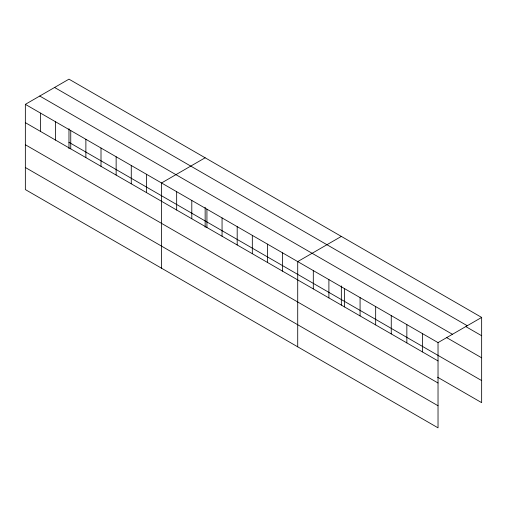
<?xml version="1.0" encoding="UTF-8"?>
<svg xmlns="http://www.w3.org/2000/svg" width="507" height="507" viewBox="0 0 507 507"><rect width="100%" height="100%" fill="white"/><g stroke="black" fill="none" stroke-linecap="round" stroke-linejoin="round"><path stroke-width="0.76" d="M25.35 104.347L438.029 342.605L438.029 427.838L25.35 189.58L25.35 104.347L68.971 79.162L481.65 317.42L481.65 402.653L437.592 377.221M205.151 157.785L161.537 182.97L161.537 268.203M341.338 236.414L297.717 261.593L297.717 346.832M438.029 342.605L481.65 317.42M54.572 87.47L467.258 325.728M466.06 326.736L481.65 335.735M39.742 96.032L452.428 334.29M446.401 337.466L481.65 357.815M68.971 142.315L481.65 380.573M25.35 122.656L438.029 360.921M25.35 144.742L438.029 383M25.35 167.494L438.029 405.752M422.439 333.606L422.439 351.915M406.848 324.6L406.848 342.916M391.258 315.601L391.258 333.917M375.668 306.602L375.668 324.917M360.078 297.603L360.078 315.912M344.487 288.597L344.487 306.912M341.338 285.91L341.338 305.087M328.897 279.598L328.897 297.913M313.307 270.599L313.307 288.908M282.589 252.86L282.589 271.175M267.455 244.12L267.455 262.436M252.321 235.387L252.321 253.703M237.194 226.654L237.194 244.963M222.06 217.915L222.06 236.23M206.932 209.182L206.932 227.491M205.151 207.287L205.151 227.25M191.798 200.442L191.798 218.758M176.664 191.709L176.664 210.018M146.403 174.237L146.403 192.546M131.269 165.497L131.269 183.813M116.141 156.764L116.141 175.073M101.007 148.025L101.007 166.34M85.879 139.292L85.879 157.601M70.746 130.553L70.746 148.868M68.971 128.658L68.971 148.621M55.612 121.819L55.612 140.128M40.484 113.08L40.484 131.395"/></g></svg>
